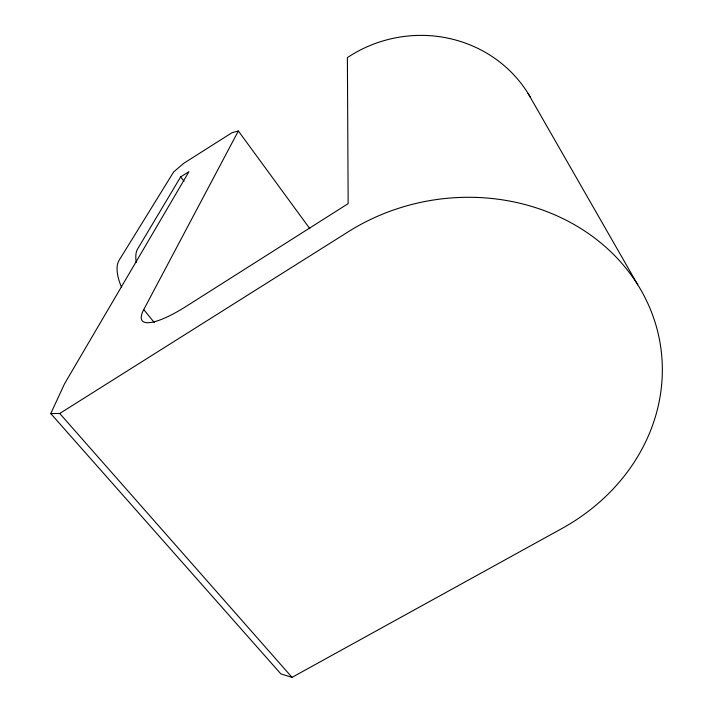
<?xml version="1.0" encoding="UTF-8"?>
<svg xmlns="http://www.w3.org/2000/svg" width="713" height="713" viewBox="0 0 713 713"><rect width="100%" height="100%" fill="white"/><g stroke="black" fill="none" stroke-linecap="round" stroke-linejoin="round"><path stroke-width="1.07" d="M50.766 413.558L59.74 413.478L348.3 231.752A202.358 178.963 -9.4 0 1 631.798 275.895A202.358 178.963 -9.4 0 1 561.648 528.663L292.036 677.35L280.877 673.91L50.766 413.558L64.518 383.835L188.945 171.673L180.656 176.895L137.591 249.015A36.149 16.132 57.9 0 0 136.281 262.429M154.302 322.561L143.75 309.611L238.356 130.978L309.861 228.713M238.356 130.978L231.975 132.734L183.856 163.232L173.66 171.94L119.026 260.45A35.935 16.649 57.7 0 0 121.611 287.357M59.74 413.478L292.036 677.35M180.656 176.895L184.025 181.307M528.048 93.367L637.743 284.754M143.75 309.611A66.291 16.426 -37.5 0 0 186.521 306.144L348.158 203.633L347.391 57.601A127.707 122.19 -13.9 0 1 530.267 97.084"/></g></svg>
